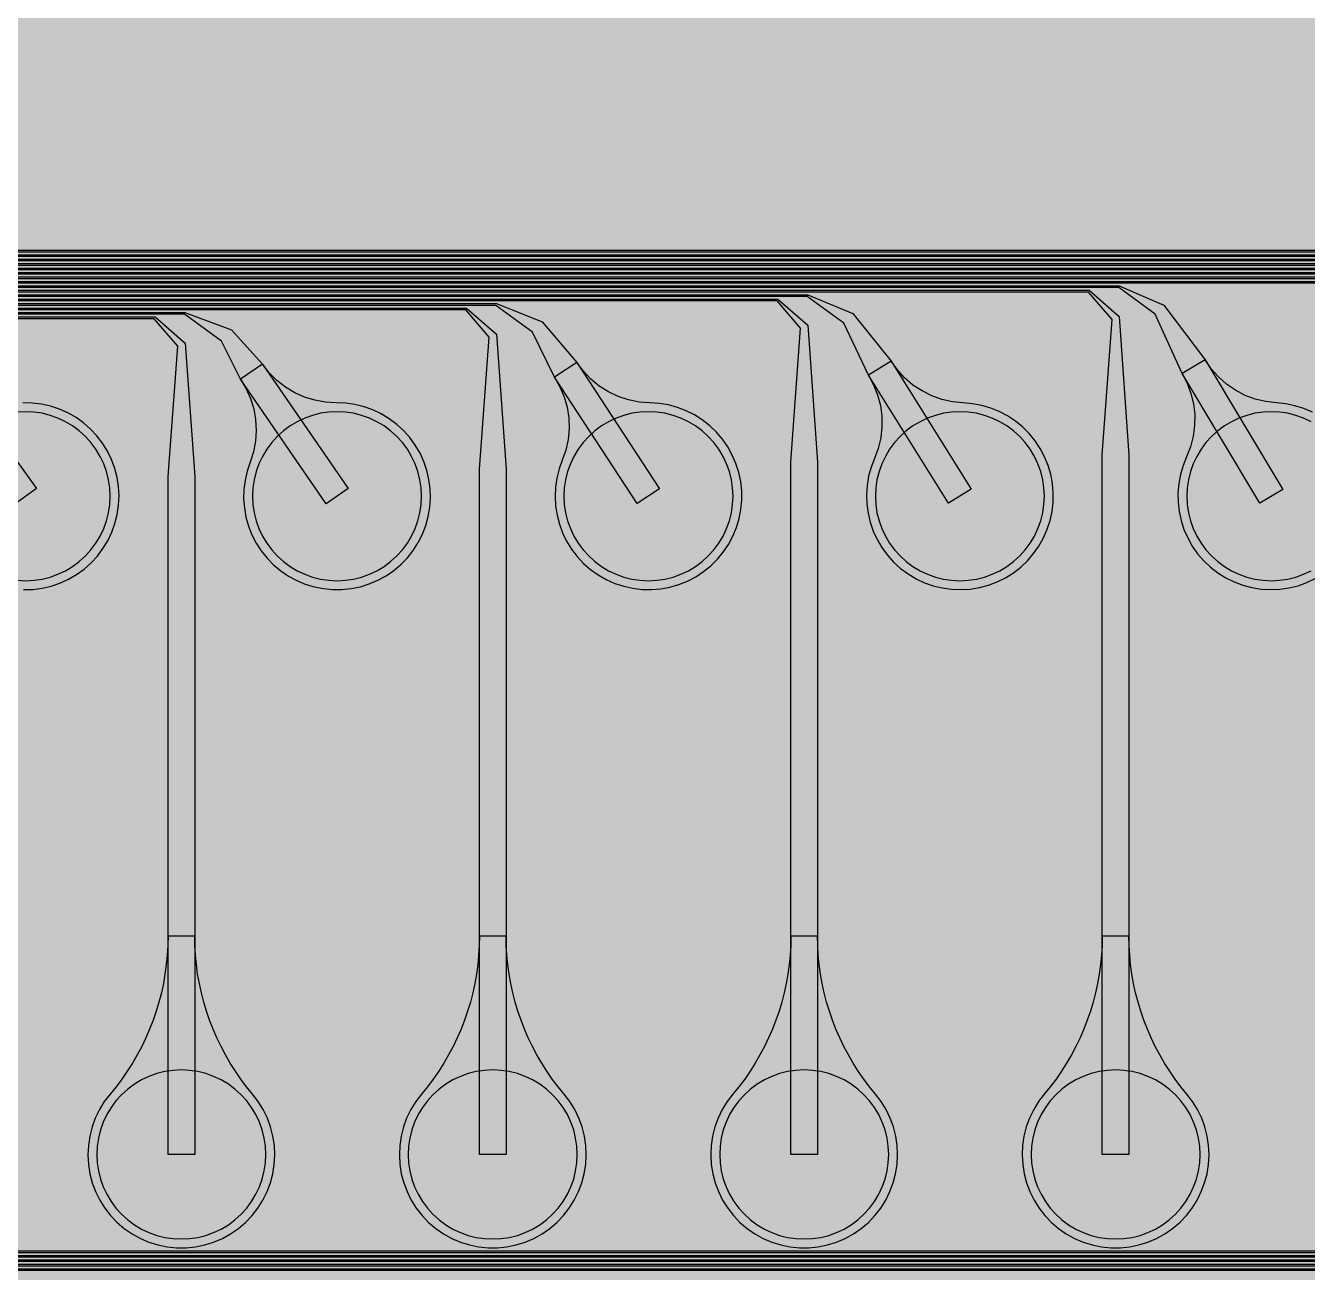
# Model space of a CAD drawing. Header units: metres. Extents: x -7240 to 10960, y -29667 to 1823.
# Drawn here: x -2627 to -1187, y -26915 to -25513 of the extents above; entities that cross this region are included whole.
import ezdxf

# ---------------------------------------------------------------- set-up
doc = ezdxf.new("R2010")
doc.units = ezdxf.units.M
for name, color, linetype in [('Metal1', 4, 'CONTINUOUS'), ('Polyimide', 7, 'CONTINUOUS'), ('Polyimide_Negative', 5, 'CONTINUOUS')]:
    doc.layers.add(name, color=color, linetype=linetype)

msp = doc.modelspace()

# ---------------------------------------------------------------- hatches: boundary and pattern name
at = {"layer": 'Polyimide'}
msp.add_hatch(color=7, dxfattribs=at).paths.add_polyline_path([(4088.5, -11806.9), (4098.7, -11851.2), (4115.6, -11893.5), (4138.6, -11932.7), (4167.4, -11968), (4201.1, -11998.5), (4239, -12023.6), (4280.3, -12042.7), (4349.2, -12073.7), (4413.2, -12113.8), (4471.3, -12162), (4522.3, -12217.7), (4565.4, -12279.7), (4599.7, -12346.9), (4624.7, -12418.2), (4639.9, -12492.2), (4645, -12567.5), (4639.9, -12642.8), (4624.7, -12716.8), (4599.7, -12788.1), (4565.4, -12855.3), (4522.3, -12917.3), (4471.3, -12973), (4413.2, -13021.2), (4349.2, -13061.3), (4280.3, -13092.3), (4239, -13111.4), (4201.1, -13136.5), (4167.4, -13167), (4138.6, -13202.3), (4115.6, -13241.5), (4098.7, -13283.8), (4088.5, -13328.1), (4085, -13373.5), (4085, -13567.5), (4099.4, -13861.6), (4142.6, -14152.8), (4214.2, -14438.4), (4313.4, -14715.5), (4439.2, -14981.7), (4590.6, -15234.2), (4766, -15470.7), (4963.7, -15688.8), (5181.8, -15886.5), (5418.3, -16061.9), (5670.8, -16213.3), (5936.9, -16339.1), (6214.1, -16438.3), (6499.7, -16509.9), (6790.9, -16553.1), (7085, -16567.5), (9960.4, -16567.5), (10038.8, -16571.4), (10116.4, -16582.9), (10192.6, -16601.9), (10266.5, -16628.4), (10337.5, -16662), (10404.8, -16702.3), (10467.9, -16749.1), (10526.1, -16801.8), (10578.8, -16860), (10625.6, -16923), (10665.9, -16990.4), (10699.5, -17061.4), (10725.9, -17135.3), (10745, -17211.4), (10756.5, -17289.1), (10760.4, -17367.5), (10760.4, -21957.3), (10721.6, -22012.9), (10686, -22070.6), (10653.6, -22130.1), (10624.5, -22191.4), (10598.9, -22254.2), (10576.8, -22318.2), (10558.3, -22383.5), (10543.4, -22449.6), (10532.2, -22516.5), (10524.7, -22583.8), (10521, -22651.5), (10521, -22719.3), (10524.7, -22787), (10532.2, -22854.4), (10543.4, -22921.2), (10558.3, -22987.4), (10576.8, -23052.6), (10598.9, -23116.7), (10624.5, -23179.5), (10653.6, -23240.7), (10686, -23300.3), (10721.6, -23357.9), (10760.4, -23413.5), (10760.4, -28667.5), (10756.5, -28745.9), (10745, -28823.6), (10725.9, -28899.7), (10699.5, -28973.6), (10665.9, -29044.6), (10625.6, -29112), (10578.8, -29175), (10526.1, -29233.2), (10467.9, -29285.9), (10404.8, -29332.7), (10337.5, -29373), (10266.5, -29406.6), (10192.6, -29433.1), (10116.4, -29452.1), (10038.8, -29463.6), (9960.4, -29467.5), (-6239.6, -29467.5), (-6318, -29463.6), (-6395.7, -29452.1), (-6471.9, -29433.1), (-6545.8, -29406.6), (-6616.7, -29373), (-6684.1, -29332.7), (-6747.1, -29285.9), (-6805.3, -29233.2), (-6858, -29175), (-6904.8, -29112), (-6945.2, -29044.6), (-6978.7, -28973.6), (-7005.2, -28899.7), (-7024.3, -28823.6), (-7035.8, -28745.9), (-7039.6, -28667.5), (-7039.6, -23426.3), (-6999.4, -23370.1), (-6962.3, -23311.6), (-6928.7, -23251.2), (-6898.5, -23189), (-6871.8, -23125.1), (-6848.8, -23059.9), (-6829.5, -22993.4), (-6814, -22926), (-6802.4, -22857.8), (-6794.6, -22789.1), (-6790.7, -22720), (-6790.7, -22650.8), (-6794.6, -22581.8), (-6802.4, -22513), (-6814, -22444.8), (-6829.5, -22377.4), (-6848.8, -22311), (-6871.8, -22245.7), (-6898.5, -22181.9), (-6928.7, -22119.7), (-6962.3, -22059.2), (-6999.4, -22000.8), (-7039.6, -21944.5), (-7039.6, -17367.5), (-7035.8, -17289.1), (-7024.3, -17211.4), (-7005.2, -17135.3), (-6978.7, -17061.4), (-6945.2, -16990.4), (-6904.8, -16923), (-6858, -16860), (-6805.3, -16801.8), (-6747.1, -16749.1), (-6684.1, -16702.3), (-6616.7, -16662), (-6545.8, -16628.4), (-6471.9, -16601.9), (-6395.7, -16582.9), (-6318, -16571.4), (-6239.6, -16567.5), (-3334, -16567.5), (-3039.9, -16553.1), (-2748.7, -16509.9), (-2463.1, -16438.3), (-2185.9, -16339.1), (-1919.8, -16213.3), (-1667.3, -16061.9), (-1430.8, -15886.5), (-1212.7, -15688.8), (-1015, -15470.7), (-839.6, -15234.2), (-688.2, -14981.7), (-562.4, -14715.5), (-463.2, -14438.4), (-391.6, -14152.8), (-348.4, -13861.6), (-334, -13567.5), (-334, -13373.5), (-337.5, -13328.1), (-347.7, -13283.8), (-364.6, -13241.5), (-387.6, -13202.3), (-416.4, -13167), (-450.1, -13136.5), (-488, -13111.4), (-529.3, -13092.3), (-529.3, -13092.3), (-598.2, -13061.3), (-662.2, -13021.2), (-720.3, -12973), (-771.3, -12917.3), (-814.4, -12855.3), (-848.7, -12788.1), (-873.7, -12716.8), (-888.9, -12642.8), (-894, -12567.5), (-888.9, -12492.2), (-873.7, -12418.2), (-848.7, -12346.9), (-814.4, -12279.7), (-771.3, -12217.7), (-720.3, -12162), (-662.2, -12113.8), (-598.2, -12073.7), (-529.3, -12042.7), (-488, -12023.6), (-450.1, -11998.5), (-416.4, -11968), (-387.6, -11932.7), (-364.6, -11893.5), (-347.7, -11851.2), (-337.5, -11806.9), (-334, -11761.5), (-334, -11074.3), (-337.5, -11028.9), (-347.7, -10984.6), (-364.6, -10942.4), (-387.6, -10903.1), (-416.4, -10867.8), (-450.1, -10837.3), (-488, -10812.2), (-529.3, -10793.2), (-529.3, -10793.2), (-598.2, -10762.1), (-662.2, -10722.1), (-720.3, -10673.8), (-771.3, -10618.1), (-814.4, -10556.1), (-848.7, -10488.9), (-873.7, -10417.6), (-888.9, -10343.7), (-894, -10268.3), (-888.9, -10193), (-873.7, -10119), (-848.7, -10047.8), (-814.4, -9980.5), (-771.3, -9918.5), (-720.3, -9862.9), (-662.2, -9814.6), (-598.2, -9774.6), (-529.3, -9743.5), (-488, -9724.5), (-450.1, -9699.4), (-416.4, -9668.8), (-387.6, -9633.5), (-364.6, -9594.3), (-347.7, -9552), (-337.5, -9507.7), (-334, -9462.4), (-334, -8775.1), (-337.5, -8729.8), (-347.7, -8685.5), (-364.6, -8643.2), (-387.6, -8604), (-416.4, -8568.7), (-450.1, -8538.1), (-488, -8513), (-529.3, -8494), (-529.3, -8494), (-598.2, -8462.9), (-662.2, -8422.9), (-720.3, -8374.6), (-771.3, -8319), (-814.4, -8257), (-848.7, -8189.7), (-873.7, -8118.5), (-888.9, -8044.5), (-894, -7969.2), (-888.9, -7893.8), (-873.7, -7819.9), (-848.7, -7748.6), (-814.4, -7681.4), (-771.3, -7619.4), (-720.3, -7563.7), (-662.2, -7515.4), (-598.2, -7475.4), (-529.3, -7444.3), (-529.3, -7444.3), (-488, -7425.3), (-450.1, -7400.2), (-416.4, -7369.7), (-387.6, -7334.4), (-364.6, -7295.1), (-347.7, -7252.9), (-337.5, -7208.6), (-334, -7163.2), (-334, -6476), (-337.5, -6430.6), (-347.7, -6386.3), (-364.6, -6344), (-387.6, -6304.8), (-416.4, -6269.5), (-450.1, -6239), (-488, -6213.9), (-529.3, -6194.8), (-529.3, -6194.8), (-598.2, -6163.8), (-662.2, -6123.7), (-720.3, -6075.5), (-771.3, -6019.8), (-814.4, -5957.8), (-848.7, -5890.6), (-873.7, -5819.3), (-888.9, -5745.3), (-894, -5670), (-888.9, -5594.7), (-873.7, -5520.7), (-848.7, -5449.4), (-814.4, -5382.2), (-771.3, -5320.2), (-720.3, -5264.5), (-662.2, -5216.3), (-598.2, -5176.2), (-529.3, -5145.2), (-529.3, -5145.2), (-488, -5126.1), (-450.1, -5101), (-416.4, -5070.5), (-387.6, -5035.2), (-364.6, -4996), (-347.7, -4953.7), (-337.5, -4909.4), (-334, -4864), (-334, 380), (-334, 1522.5), (-289, 1522.5), (-288.8, 1515.6), (-288.1, 1508.8), (-287, 1502), (-285.4, 1495.3), (-283.4, 1488.7), (-281, 1482.3), (-278.2, 1476.1), (-274.9, 1470), (-271.3, 1464.2), (-267.3, 1458.6), (-262.9, 1453.3), (-258.2, 1448.3), (-253.2, 1443.6), (-247.9, 1439.2), (-242.3, 1435.2), (-236.5, 1431.6), (-230.4, 1428.3), (-224.2, 1425.5), (-217.8, 1423.1), (-211.2, 1421.1), (-204.5, 1419.5), (-197.7, 1418.4), (-190.9, 1417.7), (-184, 1417.5), (-177.1, 1417.7), (-170.3, 1418.4), (-163.5, 1419.5), (-156.8, 1421.1), (-150.2, 1423.1), (-143.8, 1425.5), (-137.6, 1428.3), (-131.5, 1431.6), (-125.7, 1435.2), (-120.1, 1439.2), (-114.8, 1443.6), (-109.8, 1448.3), (-105.1, 1453.3), (-100.7, 1458.6), (-96.7, 1464.2), (-93.1, 1470), (-89.8, 1476.1), (-87, 1482.3), (-84.6, 1488.7), (-82.6, 1495.3), (-81, 1502), (-79.9, 1508.8), (-79.2, 1515.6), (-79, 1522.5), (1786, 1522.5), (3835, 1522.5), (3835.2, 1529), (3835.9, 1535.6), (3836.9, 1542), (3838.4, 1548.4), (3840.3, 1554.6), (3842.6, 1560.8), (3845.3, 1566.7), (3848.4, 1572.5), (3851.9, 1578.1), (3855.7, 1583.4), (3859.8, 1588.4), (3864.3, 1593.2), (3869.1, 1597.7), (3874.1, 1601.8), (3879.4, 1605.6), (3885, 1609.1), (3890.8, 1612.2), (3896.7, 1614.9), (3902.9, 1617.2), (3909.1, 1619.1), (3915.5, 1620.6), (3921.9, 1621.6), (3928.5, 1622.3), (3935, 1622.5), (3941.5, 1622.3), (3948.1, 1621.6), (3954.5, 1620.6), (3960.9, 1619.1), (3967.1, 1617.2), (3973.3, 1614.9), (3979.2, 1612.2), (3985, 1609.1), (3990.6, 1605.6), (3995.9, 1601.8), (4000.9, 1597.7), (4005.7, 1593.2), (4010.2, 1588.4), (4014.3, 1583.4), (4018.1, 1578.1), (4021.6, 1572.5), (4024.7, 1566.7), (4027.4, 1560.8), (4029.7, 1554.6), (4031.6, 1548.4), (4033.1, 1542), (4034.1, 1535.6), (4034.8, 1529), (4035, 1522.5), (4085, 1522.5), (4085, 380), (4085, 330), (4085, -4864), (4088.5, -4909.4), (4098.7, -4953.7), (4115.6, -4996), (4138.6, -5035.2), (4167.4, -5070.5), (4201.1, -5101), (4239, -5126.1), (4280.3, -5145.2), (4280.3, -5145.2), (4349.2, -5176.2), (4413.2, -5216.3), (4471.3, -5264.5), (4522.3, -5320.2), (4565.4, -5382.2), (4599.7, -5449.4), (4624.7, -5520.7), (4639.9, -5594.7), (4645, -5670), (4639.9, -5745.3), (4624.7, -5819.3), (4599.7, -5890.6), (4565.4, -5957.8), (4522.3, -6019.8), (4471.3, -6075.5), (4413.2, -6123.7), (4349.2, -6163.8), (4280.3, -6194.8), (4239, -6213.9), (4201.1, -6239), (4167.4, -6269.5), (4138.6, -6304.8), (4115.6, -6344), (4098.7, -6386.3), (4088.5, -6430.6), (4085, -6476), (4085, -11761.5), (4088.5, -11806.9)])

# ---------------------------------------------------------------- linework, layer by layer
at = {"layer": 'Metal1'}
for points in [[(1858.9, -18191.7), (1858.9, -28377.9), (1828.3, -28408.5), (-6037.5, -28408.5), (-6068.1, -28377.9), (-6068.1, -25796.6), (-6037.5, -25766), (1.9, -25766), (49.5, -25789.8), (108.8, -25884.6), (186.2, -26035.7), (159.5, -26049.3), (82.1, -25898.3), (41.2, -25797.5), (1.4, -25768), (-6036.7, -25768), (-6066.1, -25797.4), (-6066.1, -28377.1), (-6036.7, -28406.5), (1827.5, -28406.5), (1856.9, -28377.1), (1856.9, -18191.7)], [(1853.9, -18191.7), (1853.9, -28372.9), (1823.3, -28403.5), (-6032.5, -28403.5), (-6063.1, -28372.9), (-6063.1, -25801.6), (-6032.5, -25771), (-31.7, -25771), (1.8, -25800.4), (12.9, -25964.2), (12.9, -26782.5), (-17.1, -26782.5), (-17.1, -25964.2), (-6, -25803.6), (-32.5, -25773), (-6031.7, -25773), (-6061.1, -25802.4), (-6061.1, -28372.1), (-6031.7, -28401.5), (1822.5, -28401.5), (1851.9, -28372.1), (1851.9, -18191.7)], [(1848.9, -18191.7), (1848.9, -28367.9), (1818.3, -28398.5), (-6027.5, -28398.5), (-6058.1, -28367.9), (-6058.1, -25806.6), (-6027.5, -25776), (-348.1, -25776), (-299.9, -25799.4), (-243.6, -25885.6), (-163.9, -26035.5), (-190.4, -26049.5), (-270.1, -25899.7), (-308.6, -25807.6), (-348.6, -25778), (-6026.7, -25778), (-6056.1, -25807.4), (-6056.1, -28367.1), (-6026.7, -28396.5), (1817.5, -28396.5), (1846.9, -28367.1), (1846.9, -18191.7)], [(1843.9, -18191.7), (1843.9, -28362.9), (1813.3, -28393.5), (-6022.5, -28393.5), (-6053.1, -28362.9), (-6053.1, -25811.6), (-6022.5, -25781), (-381.7, -25781), (-348.2, -25810.4), (-337.1, -25972.2), (-337.1, -26782.5), (-367.1, -26782.5), (-367.1, -25972.2), (-356.1, -25813.6), (-382.5, -25783), (-6021.7, -25783), (-6051.1, -25812.4), (-6051.1, -28362.1), (-6021.7, -28391.5), (1812.5, -28391.5), (1841.9, -28362.1), (1841.9, -18191.7)], [(1838.9, -18191.7), (1838.9, -28357.9), (1808.3, -28388.5), (-6017.5, -28388.5), (-6048.1, -28357.9), (-6048.1, -25816.6), (-6017.5, -25786), (-698.1, -25786), (-649.3, -25808.9), (-596.1, -25886.7), (-514, -26035.2), (-540.3, -26049.8), (-622.3, -25901.2), (-658.3, -25817.6), (-698.6, -25788), (-6016.7, -25788), (-6046.1, -25817.4), (-6046.1, -28357.1), (-6016.7, -28386.5), (1807.5, -28386.5), (1836.9, -28357.1), (1836.9, -18191.7)], [(1833.9, -18191.7), (1833.9, -28352.9), (1803.3, -28383.5), (-6012.5, -28383.5), (-6043.1, -28352.9), (-6043.1, -25821.6), (-6012.5, -25791), (-731.7, -25791), (-698.2, -25820.4), (-687.1, -25980.2), (-687.1, -26782.5), (-717.1, -26782.5), (-717.1, -25980.2), (-706.1, -25823.6), (-732.5, -25793), (-6011.7, -25793), (-6041.1, -25822.4), (-6041.1, -28352.1), (-6011.7, -28381.5), (1802.5, -28381.5), (1831.9, -28352.1), (1831.9, -18191.7)], [(1828.9, -18191.7), (1828.9, -28347.9), (1798.3, -28378.5), (-6007.5, -28378.5), (-6038.1, -28347.9), (-6038.1, -25826.6), (-6007.5, -25796), (-1048.1, -25796), (-998.7, -25818.3), (-948.7, -25887.9), (-864.1, -26035), (-890.1, -26050), (-974.7, -25902.9), (-1008, -25827.7), (-1048.6, -25798), (-6006.7, -25798), (-6036.1, -25827.4), (-6036.1, -28347.1), (-6006.7, -28376.5), (1797.5, -28376.5), (1826.9, -28347.1), (1826.9, -18191.7)], [(1823.9, -18191.7), (1823.9, -28342.9), (1793.3, -28373.5), (-6002.5, -28373.5), (-6033.1, -28342.9), (-6033.1, -25831.6), (-6002.5, -25801), (-1081.7, -25801), (-1048.1, -25830.3), (-1037.1, -25988.2), (-1037.1, -26782.5), (-1067.1, -26782.5), (-1067.1, -25988.2), (-1056.1, -25833.7), (-1082.5, -25803), (-6001.7, -25803), (-6031.1, -25832.4), (-6031.1, -28342.1), (-6001.7, -28371.5), (1792.5, -28371.5), (1821.9, -28342.1), (1821.9, -18191.7)], [(1818.9, -18191.7), (1818.9, -28337.9), (1788.3, -28368.5), (-5997.5, -28368.5), (-6028.1, -28337.9), (-6028.1, -25836.6), (-5997.5, -25806), (-1398.1, -25806), (-1348, -25827.7), (-1301.5, -25889.2), (-1214.3, -26034.8), (-1240, -26050.2), (-1327.3, -25904.7), (-1357.8, -25837.7), (-1398.6, -25808), (-5996.7, -25808), (-6026.1, -25837.4), (-6026.1, -28337.1), (-5996.7, -28366.5), (1787.5, -28366.5), (1816.9, -28337.1), (1816.9, -18191.7)], [(1813.9, -18191.7), (1813.9, -28332.9), (1783.3, -28363.5), (-5992.5, -28363.5), (-6023.1, -28332.9), (-6023.1, -25841.6), (-5992.5, -25811), (-1431.7, -25811), (-1398.1, -25840.3), (-1387.1, -25996.2), (-1387.1, -26782.5), (-1417.1, -26782.5), (-1417.1, -25996.2), (-1406.1, -25843.7), (-1432.5, -25813), (-5991.7, -25813), (-6021.1, -25842.4), (-6021.1, -28332.1), (-5991.7, -28361.5), (1782.5, -28361.5), (1811.9, -28332.1), (1811.9, -18191.7)], [(1808.9, -18191.7), (1808.9, -28327.9), (1778.3, -28358.5), (-5987.5, -28358.5), (-6018.1, -28327.9), (-6018.1, -25846.6), (-5987.5, -25816), (-1748.1, -25816), (-1697.3, -25837), (-1654.5, -25890.7), (-1564.4, -26034.5), (-1589.8, -26050.5), (-1679.9, -25906.6), (-1707.5, -25847.8), (-1748.6, -25818), (-5986.7, -25818), (-6016.1, -25847.4), (-6016.1, -28327.1), (-5986.7, -28356.5), (1777.5, -28356.5), (1806.9, -28327.1), (1806.9, -18191.7)], [(1803.9, -18191.7), (1803.9, -28322.9), (1773.3, -28353.5), (-5982.5, -28353.5), (-6013.1, -28322.9), (-6013.1, -25851.6), (-5982.5, -25821), (-1781.7, -25821), (-1748.1, -25850.3), (-1737.1, -26004.2), (-1737.1, -26782.5), (-1767.1, -26782.5), (-1767.1, -26004.2), (-1756.2, -25853.7), (-1782.5, -25823), (-5981.7, -25823), (-6011.1, -25852.4), (-6011.1, -28322.1), (-5981.7, -28351.5), (1772.5, -28351.5), (1801.9, -28322.1), (1801.9, -18191.7)], [(1798.9, -18191.7), (1798.9, -28317.9), (1768.3, -28348.5), (-5977.5, -28348.5), (-6008.1, -28317.9), (-6008.1, -25856.6), (-5977.5, -25826), (-2098.1, -25826), (-2046.5, -25846.3), (-2007.6, -25892.3), (-1914.6, -26034.3), (-1939.7, -26050.7), (-2032.7, -25908.8), (-2057.3, -25857.9), (-2098.6, -25828), (-5976.7, -25828), (-6006.1, -25857.4), (-6006.1, -28317.1), (-5976.7, -28346.5), (1767.5, -28346.5), (1796.9, -28317.1), (1796.9, -18191.7)], [(1793.9, -18191.7), (1793.9, -28312.9), (1763.3, -28343.5), (-5972.5, -28343.5), (-6003.1, -28312.9), (-6003.1, -25861.6), (-5972.5, -25831), (-2131.7, -25831), (-2098, -25860.3), (-2087.1, -26012.2), (-2087.1, -26782.5), (-2117.1, -26782.5), (-2117.1, -26012.2), (-2106.2, -25863.7), (-2132.5, -25833), (-5971.7, -25833), (-6001.1, -25862.4), (-6001.1, -28312.1), (-5971.7, -28341.5), (1762.5, -28341.5), (1791.9, -28312.1), (1791.9, -18191.7)], [(1788.9, -18191.7), (1788.9, -28307.9), (1758.3, -28338.5), (-5967.5, -28338.5), (-5998.1, -28307.9), (-5998.1, -25866.6), (-5967.5, -25836), (-2448.1, -25836), (-2395.7, -25855.4), (-2360.9, -25894.1), (-2264.8, -26034), (-2289.5, -26051), (-2385.6, -25911.1), (-2407, -25868.1), (-2448.6, -25838), (-5966.7, -25838), (-5996.1, -25867.4), (-5996.1, -28307.1), (-5966.7, -28336.5), (1757.5, -28336.5), (1786.9, -28307.1), (1786.9, -18191.7)], [(1783.9, -18191.7), (1783.9, -28302.9), (1753.3, -28333.5), (-5962.5, -28333.5), (-5993.1, -28302.9), (-5993.1, -25871.6), (-5962.5, -25841), (-2481.7, -25841), (-2448, -25870.3), (-2437.1, -26020.2), (-2437.1, -26782.5), (-2467.1, -26782.5), (-2467.1, -26020.2), (-2456.2, -25873.7), (-2482.5, -25843), (-5961.7, -25843), (-5991.1, -25872.4), (-5991.1, -28302.1), (-5961.7, -28331.5), (1752.5, -28331.5), (1781.9, -28302.1), (1781.9, -18191.7)], [(1778.9, -18191.7), (1778.9, -28297.9), (1748.3, -28328.5), (-5957.5, -28328.5), (-5988.1, -28297.9), (-5988.1, -25876.6), (-5957.5, -25846), (-2798.1, -25846), (-2744.8, -25864.4), (-2714.3, -25896.1), (-2615, -26033.7), (-2639.3, -26051.3), (-2738.7, -25913.7), (-2756.7, -25878.3), (-2798.6, -25848), (-5956.7, -25848), (-5986.1, -25877.4), (-5986.1, -28297.1), (-5956.7, -28326.5), (1747.5, -28326.5), (1776.9, -28297.1), (1776.9, -18191.7)], [(1698.9, -18191.7), (1698.9, -28217.9), (1668.3, -28248.5), (-5877.5, -28248.5), (-5908.1, -28217.9), (-5908.1, -26921.6), (-5877.5, -26891), (143.3, -26891), (179.6, -26919.2), (187.9, -26982.8), (187.9, -27152.5), (157.9, -27152.5), (157.9, -26982.8), (166.1, -26924.8), (142.5, -26893), (-5876.7, -26893), (-5906.1, -26922.4), (-5906.1, -28217.1), (-5876.7, -28246.5), (1667.5, -28246.5), (1696.9, -28217.1), (1696.9, -18191.7)], [(1693.9, -18191.7), (1693.9, -28212.9), (1663.3, -28243.5), (-5872.5, -28243.5), (-5903.1, -28212.9), (-5903.1, -26926.6), (-5872.5, -26896), (-31.7, -26896), (1.8, -26925.4), (12.9, -27086.2), (12.9, -27892.5), (-17.1, -27892.5), (-17.1, -27086.2), (-6.1, -26928.6), (-32.5, -26898), (-5871.7, -26898), (-5901.1, -26927.4), (-5901.1, -28212.1), (-5871.7, -28241.5), (1662.5, -28241.5), (1691.9, -28212.1), (1691.9, -18191.7)], [(1688.9, -18191.7), (1688.9, -28207.9), (1658.3, -28238.5), (-5867.5, -28238.5), (-5898.1, -28207.9), (-5898.1, -26931.6), (-5867.5, -26901), (-348.1, -26901), (-299, -26923.6), (-247.4, -26997.3), (-164.1, -27145.1), (-190.2, -27159.9), (-273.5, -27012), (-308.2, -26932.6), (-348.6, -26903), (-5866.7, -26903), (-5896.1, -26932.4), (-5896.1, -28207.1), (-5866.7, -28236.5), (1657.5, -28236.5), (1686.9, -28207.1), (1686.9, -18191.7)], [(1683.9, -18191.7), (1683.9, -28202.9), (1653.3, -28233.5), (-5862.5, -28233.5), (-5893.1, -28202.9), (-5893.1, -26936.6), (-5862.5, -26906), (-381.7, -26906), (-348.1, -26935.4), (-337.1, -27094.2), (-337.1, -27892.5), (-367.1, -27892.5), (-367.1, -27094.2), (-356.1, -26938.6), (-382.5, -26908), (-5861.7, -26908), (-5891.1, -26937.4), (-5891.1, -28202.1), (-5861.7, -28231.5), (1652.5, -28231.5), (1681.9, -28202.1), (1681.9, -18191.7)], [(1678.9, -18191.7), (1678.9, -28197.9), (1648.3, -28228.5), (-5857.5, -28228.5), (-5888.1, -28197.9), (-5888.1, -26941.6), (-5857.5, -26911), (-698.1, -26911), (-648.4, -26933), (-600.1, -26998.6), (-514.2, -27144.9), (-540.1, -27160.1), (-626, -27013.8), (-657.9, -26942.7), (-698.6, -26913), (-5856.7, -26913), (-5886.1, -26942.4), (-5886.1, -28197.1), (-5856.7, -28226.5), (1647.5, -28226.5), (1676.9, -28197.1), (1676.9, -18191.7)], [(-1181, -25948.2), (-1190.6, -25944), (-1200.6, -25940.9), (-1210.9, -25938.8), (-1221.3, -25937.7), (-1233.4, -25936.2), (-1245.2, -25933.4), (-1256.6, -25929.1), (-1267.4, -25923.4), (-1277.5, -25916.5), (-1286.6, -25908.4), (-1294.6, -25899.3), (-1301.5, -25889.2), (-1327.3, -25904.7), (-1327.3, -25904.7), (-1321.6, -25915.5), (-1317.4, -25926.9), (-1314.5, -25938.7), (-1313.2, -25950.8), (-1313.3, -25963), (-1314.8, -25975.1), (-1317.9, -25986.9), (-1322.3, -25998.2), (-1326.3, -26008), (-1329.2, -26018), (-1331.2, -26028.3), (-1332.1, -26038.8), (-1331.9, -26049.2), (-1330.7, -26059.6), (-1328.5, -26069.9), (-1325.3, -26079.8), (-1321, -26089.4), (-1315.9, -26098.6), (-1309.9, -26107.1), (-1303, -26115.1), (-1295.4, -26122.3), (-1287.1, -26128.7), (-1278.2, -26134.2), (-1268.8, -26138.9), (-1259, -26142.5), (-1248.9, -26145.2), (-1238.5, -26146.9), (-1228.1, -26147.5), (-1217.6, -26147.1), (-1207.2, -26145.6), (-1197, -26143.1), (-1187.2, -26139.6), (-1177.7, -26135.1)], [(-2629.6, -26147.5), (-2619.1, -26147.2), (-2608.7, -26145.9), (-2598.5, -26143.5), (-2588.6, -26140.2), (-2579, -26135.8), (-2570, -26130.6), (-2561.5, -26124.4), (-2553.6, -26117.5), (-2546.5, -26109.8), (-2540.2, -26101.4), (-2534.8, -26092.5), (-2530.3, -26083), (-2526.7, -26073.2), (-2524.1, -26063), (-2522.6, -26052.6), (-2522.1, -26042.2), (-2522.7, -26031.7), (-2524.3, -26021.3), (-2526.9, -26011.2), (-2530.5, -26001.4), (-2535.1, -25991.9), (-2540.6, -25983), (-2547, -25974.7), (-2554.1, -25967), (-2562, -25960.1), (-2570.5, -25954), (-2579.6, -25948.8), (-2589.2, -25944.6), (-2599.2, -25941.3), (-2609.4, -25939), (-2619.8, -25937.8), (-2630.3, -25937.5)]]:
    msp.add_lwpolyline(points, dxfattribs=at)
for points in [[(-2385.6, -25911.1), (-2379.3, -25921.6), (-2374.4, -25932.7), (-2370.8, -25944.3), (-2368.7, -25956.3), (-2368, -25968.5), (-2368.9, -25980.7), (-2371.2, -25992.6), (-2374.9, -26004.2), (-2378.2, -26014.2), (-2380.5, -26024.4), (-2381.8, -26034.8), (-2382.1, -26045.3), (-2381.3, -26055.7), (-2379.5, -26066), (-2376.6, -26076.1), (-2372.8, -26085.8), (-2368, -26095.2), (-2362.3, -26104), (-2355.7, -26112.1), (-2348.4, -26119.6), (-2340.3, -26126.3), (-2331.7, -26132.2), (-2322.4, -26137.2), (-2312.8, -26141.3), (-2302.8, -26144.3), (-2292.5, -26146.4), (-2282.1, -26147.4), (-2271.6, -26147.4), (-2261.1, -26146.3), (-2250.9, -26144.2), (-2240.9, -26141), (-2231.2, -26136.9), (-2222.1, -26131.9), (-2213.4, -26126), (-2205.4, -26119.2), (-2198.1, -26111.7), (-2191.6, -26103.4), (-2186, -26094.6), (-2181.2, -26085.3), (-2177.4, -26075.5), (-2174.7, -26065.4), (-2172.9, -26055.1), (-2172.1, -26044.6), (-2172.5, -26034.1), (-2173.8, -26023.8), (-2176.2, -26013.6), (-2179.6, -26003.6), (-2183.9, -25994.1), (-2189.2, -25985.1), (-2195.4, -25976.6), (-2202.4, -25968.8), (-2210.1, -25961.7), (-2218.5, -25955.4), (-2227.5, -25950), (-2236.9, -25945.5), (-2246.8, -25942), (-2257, -25939.5), (-2267.3, -25938), (-2277.8, -25937.5), (-2290, -25936.8), (-2302, -25934.7), (-2313.6, -25931.1), (-2324.7, -25926.2), (-2335.2, -25919.9), (-2344.8, -25912.4), (-2353.4, -25903.7), (-2360.9, -25894.1), (-2385.6, -25911.1)], [(-2032.7, -25908.8), (-2026.6, -25919.4), (-2021.9, -25930.6), (-2018.6, -25942.3), (-2016.8, -25954.4), (-2016.4, -25966.5), (-2017.5, -25978.7), (-2020, -25990.6), (-2024, -26002.1), (-2027.6, -26011.9), (-2030.1, -26022.1), (-2031.6, -26032.5), (-2032.1, -26042.9), (-2031.6, -26053.4), (-2029.9, -26063.8), (-2027.3, -26073.9), (-2023.7, -26083.7), (-2019.1, -26093.2), (-2013.6, -26102.1), (-2007.2, -26110.4), (-2000.1, -26118), (-1992.2, -26124.9), (-1983.6, -26131), (-1974.5, -26136.2), (-1964.9, -26140.5), (-1955, -26143.7), (-1944.8, -26146), (-1934.4, -26147.3), (-1923.9, -26147.4), (-1913.4, -26146.6), (-1903.1, -26144.7), (-1893.1, -26141.8), (-1883.3, -26137.9), (-1874, -26133.1), (-1865.3, -26127.3), (-1857.1, -26120.8), (-1849.7, -26113.4), (-1843, -26105.3), (-1837.1, -26096.6), (-1832.2, -26087.4), (-1828.2, -26077.7), (-1825.2, -26067.7), (-1823.2, -26057.4), (-1822.2, -26046.9), (-1822.3, -26036.5), (-1823.4, -26026), (-1825.6, -26015.8), (-1828.8, -26005.8), (-1832.9, -25996.2), (-1838, -25987), (-1844, -25978.4), (-1850.8, -25970.4), (-1858.3, -25963.2), (-1866.6, -25956.7), (-1875.4, -25951.1), (-1884.8, -25946.4), (-1894.6, -25942.7), (-1904.7, -25939.9), (-1915, -25938.2), (-1925.5, -25937.5), (-1937.6, -25936.6), (-1949.6, -25934.2), (-1961.2, -25930.3), (-1972.2, -25925.1), (-1982.5, -25918.6), (-1991.9, -25910.9), (-2000.3, -25902.1), (-2007.6, -25892.3), (-2032.7, -25908.8)], [(-1679.9, -25906.6), (-1674.1, -25917.3), (-1669.6, -25928.7), (-1666.5, -25940.4), (-1664.9, -25952.5), (-1664.8, -25964.7), (-1666.1, -25976.8), (-1668.9, -25988.7), (-1673.2, -26000.1), (-1676.9, -26009.9), (-1679.7, -26020), (-1681.4, -26030.3), (-1682.1, -26040.8), (-1681.8, -26051.3), (-1680.4, -26061.6), (-1677.9, -26071.8), (-1674.5, -26081.7), (-1670.1, -26091.3), (-1664.8, -26100.3), (-1658.6, -26108.7), (-1651.6, -26116.5), (-1643.8, -26123.6), (-1635.4, -26129.8), (-1626.4, -26135.2), (-1617, -26139.7), (-1607.1, -26143.1), (-1596.9, -26145.6), (-1586.5, -26147.1), (-1576, -26147.5), (-1565.6, -26146.9), (-1555.2, -26145.2), (-1545.1, -26142.5), (-1535.3, -26138.8), (-1525.9, -26134.2), (-1517, -26128.6), (-1508.7, -26122.2), (-1501.1, -26115), (-1494.3, -26107), (-1488.3, -26098.5), (-1483.1, -26089.3), (-1478.9, -26079.7), (-1475.7, -26069.7), (-1473.5, -26059.5), (-1472.3, -26049.1), (-1472.2, -26038.6), (-1473.1, -26028.2), (-1475.1, -26017.9), (-1478, -26007.8), (-1482, -25998.1), (-1486.9, -25988.9), (-1492.7, -25980.1), (-1499.3, -25972), (-1506.7, -25964.6), (-1514.8, -25958), (-1523.6, -25952.2), (-1532.8, -25947.3), (-1542.5, -25943.4), (-1552.6, -25940.4), (-1562.9, -25938.5), (-1573.3, -25937.6), (-1585.5, -25936.4), (-1597.4, -25933.7), (-1608.8, -25929.7), (-1619.7, -25924.2), (-1629.9, -25917.5), (-1639.2, -25909.6), (-1647.4, -25900.6), (-1654.5, -25890.7), (-1679.9, -25906.6)], [(-2467.1, -26536.9), (-2467.3, -26547.7), (-2468, -26558.4), (-2469, -26569.1), (-2470.5, -26579.7), (-2472.3, -26590.3), (-2474.6, -26600.8), (-2477.3, -26611.1), (-2480.4, -26621.4), (-2483.9, -26631.6), (-2487.8, -26641.6), (-2492.1, -26651.4), (-2496.7, -26661.1), (-2501.8, -26670.6), (-2507.2, -26679.9), (-2512.9, -26688.9), (-2519, -26697.7), (-2525.5, -26706.3), (-2532.3, -26714.6), (-2538.7, -26723.1), (-2544.2, -26732.1), (-2548.9, -26741.7), (-2552.5, -26751.6), (-2555.1, -26761.9), (-2556.6, -26772.4), (-2557.1, -26783), (-2556.5, -26793.6), (-2554.9, -26804.1), (-2552.2, -26814.3), (-2548.5, -26824.2), (-2543.8, -26833.7), (-2538.1, -26842.7), (-2531.6, -26851.1), (-2524.3, -26858.8), (-2516.2, -26865.7), (-2507.5, -26871.7), (-2498.2, -26876.8), (-2488.5, -26881), (-2478.4, -26884.2), (-2468, -26886.3), (-2457.4, -26887.4), (-2446.8, -26887.4), (-2436.3, -26886.3), (-2425.9, -26884.2), (-2415.8, -26881), (-2406, -26876.8), (-2396.7, -26871.7), (-2388, -26865.7), (-2380, -26858.8), (-2372.6, -26851.1), (-2366.1, -26842.7), (-2360.5, -26833.7), (-2355.8, -26824.2), (-2352.1, -26814.3), (-2349.4, -26804.1), (-2347.7, -26793.6), (-2347.1, -26783), (-2347.6, -26772.4), (-2349.2, -26761.9), (-2351.8, -26751.6), (-2355.4, -26741.7), (-2360, -26732.1), (-2365.6, -26723.1), (-2372, -26714.6), (-2378.8, -26706.3), (-2385.2, -26697.7), (-2391.3, -26688.9), (-2397.1, -26679.9), (-2402.5, -26670.6), (-2407.5, -26661.1), (-2412.2, -26651.4), (-2416.4, -26641.6), (-2420.3, -26631.6), (-2423.8, -26621.4), (-2426.9, -26611.1), (-2429.6, -26600.8), (-2431.9, -26590.3), (-2433.8, -26579.7), (-2435.2, -26569.1), (-2436.3, -26558.4), (-2436.9, -26547.7), (-2437.1, -26536.9), (-2467.1, -26536.9)], [(-2117.1, -26536.9), (-2117.3, -26547.7), (-2118, -26558.4), (-2119, -26569.1), (-2120.5, -26579.7), (-2122.3, -26590.3), (-2124.6, -26600.8), (-2127.3, -26611.1), (-2130.4, -26621.4), (-2133.9, -26631.6), (-2137.8, -26641.6), (-2142.1, -26651.4), (-2146.7, -26661.1), (-2151.8, -26670.6), (-2157.2, -26679.9), (-2162.9, -26688.9), (-2169, -26697.7), (-2175.5, -26706.3), (-2182.3, -26714.6), (-2188.7, -26723.1), (-2194.2, -26732.1), (-2198.9, -26741.7), (-2202.5, -26751.6), (-2205.1, -26761.9), (-2206.6, -26772.4), (-2207.1, -26783), (-2206.5, -26793.6), (-2204.9, -26804.1), (-2202.2, -26814.3), (-2198.5, -26824.2), (-2193.8, -26833.7), (-2188.1, -26842.7), (-2181.6, -26851.1), (-2174.3, -26858.8), (-2166.2, -26865.7), (-2157.5, -26871.7), (-2148.2, -26876.8), (-2138.5, -26881), (-2128.4, -26884.2), (-2118, -26886.3), (-2107.4, -26887.4), (-2096.8, -26887.4), (-2086.3, -26886.3), (-2075.9, -26884.2), (-2065.8, -26881), (-2056, -26876.8), (-2046.7, -26871.7), (-2038, -26865.7), (-2030, -26858.8), (-2022.6, -26851.1), (-2016.1, -26842.7), (-2010.5, -26833.7), (-2005.8, -26824.2), (-2002.1, -26814.3), (-1999.4, -26804.1), (-1997.7, -26793.6), (-1997.1, -26783), (-1997.6, -26772.4), (-1999.2, -26761.9), (-2001.8, -26751.6), (-2005.4, -26741.7), (-2010, -26732.1), (-2015.6, -26723.1), (-2022, -26714.6), (-2028.8, -26706.3), (-2035.2, -26697.7), (-2041.3, -26688.9), (-2047.1, -26679.9), (-2052.5, -26670.6), (-2057.5, -26661.1), (-2062.2, -26651.4), (-2066.4, -26641.6), (-2070.3, -26631.6), (-2073.8, -26621.4), (-2076.9, -26611.1), (-2079.6, -26600.8), (-2081.9, -26590.3), (-2083.8, -26579.7), (-2085.2, -26569.1), (-2086.3, -26558.4), (-2086.9, -26547.7), (-2087.1, -26536.9), (-2117.1, -26536.9)], [(-1767.1, -26536.9), (-1767.3, -26547.7), (-1768, -26558.4), (-1769, -26569.1), (-1770.5, -26579.7), (-1772.3, -26590.3), (-1774.6, -26600.8), (-1777.3, -26611.1), (-1780.4, -26621.4), (-1783.9, -26631.6), (-1787.8, -26641.6), (-1792.1, -26651.4), (-1796.7, -26661.1), (-1801.8, -26670.6), (-1807.2, -26679.9), (-1812.9, -26688.9), (-1819, -26697.7), (-1825.5, -26706.3), (-1832.3, -26714.6), (-1838.7, -26723.1), (-1844.2, -26732.1), (-1848.9, -26741.7), (-1852.5, -26751.6), (-1855.1, -26761.9), (-1856.6, -26772.4), (-1857.1, -26783), (-1856.5, -26793.6), (-1854.9, -26804.1), (-1852.2, -26814.3), (-1848.5, -26824.2), (-1843.8, -26833.7), (-1838.1, -26842.7), (-1831.6, -26851.1), (-1824.3, -26858.8), (-1816.2, -26865.7), (-1807.5, -26871.7), (-1798.2, -26876.8), (-1788.5, -26881), (-1778.4, -26884.2), (-1768, -26886.3), (-1757.4, -26887.4), (-1746.8, -26887.4), (-1736.3, -26886.3), (-1725.9, -26884.2), (-1715.8, -26881), (-1706, -26876.8), (-1696.7, -26871.7), (-1688, -26865.7), (-1680, -26858.8), (-1672.6, -26851.1), (-1666.1, -26842.7), (-1660.5, -26833.7), (-1655.8, -26824.2), (-1652.1, -26814.3), (-1649.4, -26804.1), (-1647.7, -26793.6), (-1647.1, -26783), (-1647.6, -26772.4), (-1649.2, -26761.9), (-1651.8, -26751.6), (-1655.4, -26741.7), (-1660, -26732.1), (-1665.6, -26723.1), (-1672, -26714.6), (-1678.8, -26706.3), (-1685.2, -26697.7), (-1691.3, -26688.9), (-1697.1, -26679.9), (-1702.5, -26670.6), (-1707.5, -26661.1), (-1712.2, -26651.4), (-1716.4, -26641.6), (-1720.3, -26631.6), (-1723.8, -26621.4), (-1726.9, -26611.1), (-1729.6, -26600.8), (-1731.9, -26590.3), (-1733.8, -26579.7), (-1735.2, -26569.1), (-1736.3, -26558.4), (-1736.9, -26547.7), (-1737.1, -26536.9), (-1767.1, -26536.9)], [(-1417.1, -26536.9), (-1417.3, -26547.7), (-1418, -26558.4), (-1419, -26569.1), (-1420.5, -26579.7), (-1422.3, -26590.3), (-1424.6, -26600.8), (-1427.3, -26611.1), (-1430.4, -26621.4), (-1433.9, -26631.6), (-1437.8, -26641.6), (-1442.1, -26651.4), (-1446.7, -26661.1), (-1451.8, -26670.6), (-1457.2, -26679.9), (-1462.9, -26688.9), (-1469, -26697.7), (-1475.5, -26706.3), (-1482.3, -26714.6), (-1488.7, -26723.1), (-1494.2, -26732.1), (-1498.9, -26741.7), (-1502.5, -26751.6), (-1505.1, -26761.9), (-1506.6, -26772.4), (-1507.1, -26783), (-1506.5, -26793.6), (-1504.9, -26804.1), (-1502.2, -26814.3), (-1498.5, -26824.2), (-1493.8, -26833.7), (-1488.1, -26842.7), (-1481.6, -26851.1), (-1474.3, -26858.8), (-1466.2, -26865.7), (-1457.5, -26871.7), (-1448.2, -26876.8), (-1438.5, -26881), (-1428.4, -26884.2), (-1418, -26886.3), (-1407.4, -26887.4), (-1396.8, -26887.4), (-1386.3, -26886.3), (-1375.9, -26884.2), (-1365.8, -26881), (-1356, -26876.8), (-1346.7, -26871.7), (-1338, -26865.7), (-1330, -26858.8), (-1322.6, -26851.1), (-1316.1, -26842.7), (-1310.5, -26833.7), (-1305.8, -26824.2), (-1302.1, -26814.3), (-1299.4, -26804.1), (-1297.7, -26793.6), (-1297.1, -26783), (-1297.6, -26772.4), (-1299.2, -26761.9), (-1301.8, -26751.6), (-1305.4, -26741.7), (-1310, -26732.1), (-1315.6, -26723.1), (-1322, -26714.6), (-1328.8, -26706.3), (-1335.2, -26697.7), (-1341.3, -26688.9), (-1347.1, -26679.9), (-1352.5, -26670.6), (-1357.5, -26661.1), (-1362.2, -26651.4), (-1366.4, -26641.6), (-1370.3, -26631.6), (-1373.8, -26621.4), (-1376.9, -26611.1), (-1379.6, -26600.8), (-1381.9, -26590.3), (-1383.8, -26579.7), (-1385.2, -26569.1), (-1386.3, -26558.4), (-1386.9, -26547.7), (-1387.1, -26536.9), (-1417.1, -26536.9)]]:
    msp.add_lwpolyline(points, close=True, dxfattribs=at)
at = {"layer": 'Polyimide_Negative'}
for points in [[(-2636.4, -26137), (-2627.1, -26137.5), (-2617.8, -26137), (-2608.6, -26135.7), (-2599.5, -26133.4), (-2590.8, -26130.3), (-2582.3, -26126.3), (-2574.3, -26121.5), (-2566.9, -26115.9), (-2559.9, -26109.7), (-2553.7, -26102.8), (-2548.1, -26095.3), (-2543.3, -26087.3), (-2539.4, -26078.9), (-2536.2, -26070.1), (-2534, -26061), (-2532.6, -26051.8), (-2532.1, -26042.5), (-2532.1, -26042.5), (-2532.6, -26033.2), (-2534, -26024), (-2536.2, -26014.9), (-2539.4, -26006.1), (-2543.3, -25997.7), (-2548.1, -25989.7), (-2553.7, -25982.2), (-2559.9, -25975.3), (-2566.9, -25969.1), (-2574.3, -25963.5), (-2582.3, -25958.7), (-2590.8, -25954.7), (-2599.5, -25951.6), (-2608.6, -25949.3), (-2617.8, -25948), (-2627.1, -25947.5), (-2636.4, -25948)], [(-1182.3, -25958.7), (-1190.8, -25954.7), (-1199.5, -25951.6), (-1208.6, -25949.3), (-1217.8, -25948), (-1227.1, -25947.5), (-1236.4, -25948), (-1245.7, -25949.3), (-1254.7, -25951.6), (-1263.5, -25954.7), (-1271.9, -25958.7), (-1279.9, -25963.5), (-1287.4, -25969.1), (-1294.3, -25975.3), (-1300.6, -25982.2), (-1306.1, -25989.7), (-1310.9, -25997.7), (-1314.9, -26006.1), (-1318, -26014.9), (-1320.3, -26024), (-1321.7, -26033.2), (-1322.1, -26042.5), (-1321.7, -26051.8), (-1320.3, -26061), (-1318, -26070.1), (-1314.9, -26078.9), (-1310.9, -26087.3), (-1306.1, -26095.3), (-1300.6, -26102.8), (-1294.3, -26109.7), (-1287.4, -26115.9), (-1279.9, -26121.5), (-1271.9, -26126.3), (-1263.5, -26130.3), (-1254.7, -26133.4), (-1245.7, -26135.7), (-1236.4, -26137), (-1227.1, -26137.5), (-1217.8, -26137), (-1208.6, -26135.7), (-1199.5, -26133.4), (-1190.8, -26130.3), (-1182.3, -26126.3)]]:
    msp.add_lwpolyline(points, dxfattribs=at)
for points in [[(-2182.1, -26042.5), (-2182.6, -26033.2), (-2184, -26024), (-2186.2, -26014.9), (-2189.4, -26006.1), (-2193.3, -25997.7), (-2198.1, -25989.7), (-2203.7, -25982.2), (-2209.9, -25975.3), (-2216.9, -25969.1), (-2224.3, -25963.5), (-2232.3, -25958.7), (-2240.8, -25954.7), (-2249.5, -25951.6), (-2258.6, -25949.3), (-2267.8, -25948), (-2277.1, -25947.5), (-2286.4, -25948), (-2295.7, -25949.3), (-2304.7, -25951.6), (-2313.5, -25954.7), (-2321.9, -25958.7), (-2329.9, -25963.5), (-2337.4, -25969.1), (-2344.3, -25975.3), (-2350.6, -25982.2), (-2356.1, -25989.7), (-2360.9, -25997.7), (-2364.9, -26006.1), (-2368, -26014.9), (-2370.3, -26024), (-2371.7, -26033.2), (-2372.1, -26042.5), (-2371.7, -26051.8), (-2370.3, -26061), (-2368, -26070.1), (-2364.9, -26078.9), (-2360.9, -26087.3), (-2356.1, -26095.3), (-2350.6, -26102.8), (-2344.3, -26109.7), (-2337.4, -26115.9), (-2329.9, -26121.5), (-2321.9, -26126.3), (-2313.5, -26130.3), (-2304.7, -26133.4), (-2295.7, -26135.7), (-2286.4, -26137), (-2277.1, -26137.5), (-2267.8, -26137), (-2258.6, -26135.7), (-2249.5, -26133.4), (-2240.8, -26130.3), (-2232.3, -26126.3), (-2224.3, -26121.5), (-2216.9, -26115.9), (-2209.9, -26109.7), (-2203.7, -26102.8), (-2198.1, -26095.3), (-2193.3, -26087.3), (-2189.4, -26078.9), (-2186.2, -26070.1), (-2184, -26061), (-2182.6, -26051.8), (-2182.1, -26042.5)], [(-1832.1, -26042.5), (-1832.6, -26033.2), (-1834, -26024), (-1836.2, -26014.9), (-1839.4, -26006.1), (-1843.3, -25997.7), (-1848.1, -25989.7), (-1853.7, -25982.2), (-1859.9, -25975.3), (-1866.9, -25969.1), (-1874.3, -25963.5), (-1882.3, -25958.7), (-1890.8, -25954.7), (-1899.5, -25951.6), (-1908.6, -25949.3), (-1917.8, -25948), (-1927.1, -25947.5), (-1936.4, -25948), (-1945.7, -25949.3), (-1954.7, -25951.6), (-1963.5, -25954.7), (-1971.9, -25958.7), (-1979.9, -25963.5), (-1987.4, -25969.1), (-1994.3, -25975.3), (-2000.6, -25982.2), (-2006.1, -25989.7), (-2010.9, -25997.7), (-2014.9, -26006.1), (-2018, -26014.9), (-2020.3, -26024), (-2021.7, -26033.2), (-2022.1, -26042.5), (-2021.7, -26051.8), (-2020.3, -26061), (-2018, -26070.1), (-2014.9, -26078.9), (-2010.9, -26087.3), (-2006.1, -26095.3), (-2000.6, -26102.8), (-1994.3, -26109.7), (-1987.4, -26115.9), (-1979.9, -26121.5), (-1971.9, -26126.3), (-1963.5, -26130.3), (-1954.7, -26133.4), (-1945.7, -26135.7), (-1936.4, -26137), (-1927.1, -26137.5), (-1917.8, -26137), (-1908.6, -26135.7), (-1899.5, -26133.4), (-1890.8, -26130.3), (-1882.3, -26126.3), (-1874.3, -26121.5), (-1866.9, -26115.9), (-1859.9, -26109.7), (-1853.7, -26102.8), (-1848.1, -26095.3), (-1843.3, -26087.3), (-1839.4, -26078.9), (-1836.2, -26070.1), (-1834, -26061), (-1832.6, -26051.8), (-1832.1, -26042.5)], [(-1482.1, -26042.5), (-1482.6, -26033.2), (-1484, -26024), (-1486.2, -26014.9), (-1489.4, -26006.1), (-1493.3, -25997.7), (-1498.1, -25989.7), (-1503.7, -25982.2), (-1509.9, -25975.3), (-1516.9, -25969.1), (-1524.3, -25963.5), (-1532.3, -25958.7), (-1540.8, -25954.7), (-1549.5, -25951.6), (-1558.6, -25949.3), (-1567.8, -25948), (-1577.1, -25947.5), (-1586.4, -25948), (-1595.7, -25949.3), (-1604.7, -25951.6), (-1613.5, -25954.7), (-1621.9, -25958.7), (-1629.9, -25963.5), (-1637.4, -25969.1), (-1644.3, -25975.3), (-1650.6, -25982.2), (-1656.1, -25989.7), (-1660.9, -25997.7), (-1664.9, -26006.1), (-1668, -26014.9), (-1670.3, -26024), (-1671.7, -26033.2), (-1672.1, -26042.5), (-1671.7, -26051.8), (-1670.3, -26061), (-1668, -26070.1), (-1664.9, -26078.9), (-1660.9, -26087.3), (-1656.1, -26095.3), (-1650.6, -26102.8), (-1644.3, -26109.7), (-1637.4, -26115.9), (-1629.9, -26121.5), (-1621.9, -26126.3), (-1613.5, -26130.3), (-1604.7, -26133.4), (-1595.7, -26135.7), (-1586.4, -26137), (-1577.1, -26137.5), (-1567.8, -26137), (-1558.6, -26135.7), (-1549.5, -26133.4), (-1540.8, -26130.3), (-1532.3, -26126.3), (-1524.3, -26121.5), (-1516.9, -26115.9), (-1509.9, -26109.7), (-1503.7, -26102.8), (-1498.1, -26095.3), (-1493.3, -26087.3), (-1489.4, -26078.9), (-1486.2, -26070.1), (-1484, -26061), (-1482.6, -26051.8), (-1482.1, -26042.5)], [(-2357.1, -26782.5), (-2357.6, -26773.2), (-2359, -26764), (-2361.2, -26754.9), (-2364.4, -26746.1), (-2368.3, -26737.7), (-2373.1, -26729.7), (-2378.7, -26722.2), (-2384.9, -26715.3), (-2391.9, -26709.1), (-2399.3, -26703.5), (-2407.3, -26698.7), (-2415.8, -26694.7), (-2424.5, -26691.6), (-2433.6, -26689.3), (-2442.8, -26688), (-2452.1, -26687.5), (-2461.4, -26688), (-2470.7, -26689.3), (-2479.7, -26691.6), (-2488.5, -26694.7), (-2496.9, -26698.7), (-2504.9, -26703.5), (-2512.4, -26709.1), (-2519.3, -26715.3), (-2525.6, -26722.2), (-2531.1, -26729.7), (-2535.9, -26737.7), (-2539.9, -26746.1), (-2543, -26754.9), (-2545.3, -26764), (-2546.7, -26773.2), (-2547.1, -26782.5), (-2546.7, -26791.8), (-2545.3, -26801), (-2543, -26810.1), (-2539.9, -26818.9), (-2535.9, -26827.3), (-2531.1, -26835.3), (-2525.6, -26842.8), (-2519.3, -26849.7), (-2512.4, -26855.9), (-2504.9, -26861.5), (-2496.9, -26866.3), (-2488.5, -26870.3), (-2479.7, -26873.4), (-2470.7, -26875.7), (-2461.4, -26877), (-2452.1, -26877.5), (-2442.8, -26877), (-2433.6, -26875.7), (-2424.5, -26873.4), (-2415.8, -26870.3), (-2407.3, -26866.3), (-2399.3, -26861.5), (-2391.9, -26855.9), (-2384.9, -26849.7), (-2378.7, -26842.8), (-2373.1, -26835.3), (-2368.3, -26827.3), (-2364.4, -26818.9), (-2361.2, -26810.1), (-2359, -26801), (-2357.6, -26791.8), (-2357.1, -26782.5)], [(-2007.1, -26782.5), (-2007.6, -26773.2), (-2009, -26764), (-2011.2, -26754.9), (-2014.4, -26746.1), (-2018.3, -26737.7), (-2023.1, -26729.7), (-2028.7, -26722.2), (-2034.9, -26715.3), (-2041.9, -26709.1), (-2049.3, -26703.5), (-2057.3, -26698.7), (-2065.8, -26694.7), (-2074.5, -26691.6), (-2083.6, -26689.3), (-2092.8, -26688), (-2102.1, -26687.5), (-2111.4, -26688), (-2120.7, -26689.3), (-2129.7, -26691.6), (-2138.5, -26694.7), (-2146.9, -26698.7), (-2154.9, -26703.5), (-2162.4, -26709.1), (-2169.3, -26715.3), (-2175.6, -26722.2), (-2181.1, -26729.7), (-2185.9, -26737.7), (-2189.9, -26746.1), (-2193, -26754.9), (-2195.3, -26764), (-2196.7, -26773.2), (-2197.1, -26782.5), (-2196.7, -26791.8), (-2195.3, -26801), (-2193, -26810.1), (-2189.9, -26818.9), (-2185.9, -26827.3), (-2181.1, -26835.3), (-2175.6, -26842.8), (-2169.3, -26849.7), (-2162.4, -26855.9), (-2154.9, -26861.5), (-2146.9, -26866.3), (-2138.5, -26870.3), (-2129.7, -26873.4), (-2120.7, -26875.7), (-2111.4, -26877), (-2102.1, -26877.5), (-2092.8, -26877), (-2083.6, -26875.7), (-2074.5, -26873.4), (-2065.8, -26870.3), (-2057.3, -26866.3), (-2049.3, -26861.5), (-2041.9, -26855.9), (-2034.9, -26849.7), (-2028.7, -26842.8), (-2023.1, -26835.3), (-2018.3, -26827.3), (-2014.4, -26818.9), (-2011.2, -26810.1), (-2009, -26801), (-2007.6, -26791.8), (-2007.1, -26782.5)], [(-1657.1, -26782.5), (-1657.6, -26773.2), (-1659, -26764), (-1661.2, -26754.9), (-1664.4, -26746.1), (-1668.3, -26737.7), (-1673.1, -26729.7), (-1678.7, -26722.2), (-1684.9, -26715.3), (-1691.9, -26709.1), (-1699.3, -26703.5), (-1707.3, -26698.7), (-1715.8, -26694.7), (-1724.5, -26691.6), (-1733.6, -26689.3), (-1742.8, -26688), (-1752.1, -26687.5), (-1761.4, -26688), (-1770.7, -26689.3), (-1779.7, -26691.6), (-1788.5, -26694.7), (-1796.9, -26698.7), (-1804.9, -26703.5), (-1812.4, -26709.1), (-1819.3, -26715.3), (-1825.6, -26722.2), (-1831.1, -26729.7), (-1835.9, -26737.7), (-1839.9, -26746.1), (-1843, -26754.9), (-1845.3, -26764), (-1846.7, -26773.2), (-1847.1, -26782.5), (-1846.7, -26791.8), (-1845.3, -26801), (-1843, -26810.1), (-1839.9, -26818.9), (-1835.9, -26827.3), (-1831.1, -26835.3), (-1825.6, -26842.8), (-1819.3, -26849.7), (-1812.4, -26855.9), (-1804.9, -26861.5), (-1796.9, -26866.3), (-1788.5, -26870.3), (-1779.7, -26873.4), (-1770.7, -26875.7), (-1761.4, -26877), (-1752.1, -26877.5), (-1742.8, -26877), (-1733.6, -26875.7), (-1724.5, -26873.4), (-1715.8, -26870.3), (-1707.3, -26866.3), (-1699.3, -26861.5), (-1691.9, -26855.9), (-1684.9, -26849.7), (-1678.7, -26842.8), (-1673.1, -26835.3), (-1668.3, -26827.3), (-1664.4, -26818.9), (-1661.2, -26810.1), (-1659, -26801), (-1657.6, -26791.8), (-1657.1, -26782.5)], [(-1307.1, -26782.5), (-1307.6, -26773.2), (-1309, -26764), (-1311.2, -26754.9), (-1314.4, -26746.1), (-1318.3, -26737.7), (-1323.1, -26729.7), (-1328.7, -26722.2), (-1334.9, -26715.3), (-1341.9, -26709.1), (-1349.3, -26703.5), (-1357.3, -26698.7), (-1365.8, -26694.7), (-1374.5, -26691.6), (-1383.6, -26689.3), (-1392.8, -26688), (-1402.1, -26687.5), (-1411.4, -26688), (-1420.7, -26689.3), (-1429.7, -26691.6), (-1438.5, -26694.7), (-1446.9, -26698.7), (-1454.9, -26703.5), (-1462.4, -26709.1), (-1469.3, -26715.3), (-1475.6, -26722.2), (-1481.1, -26729.7), (-1485.9, -26737.7), (-1489.9, -26746.1), (-1493, -26754.9), (-1495.3, -26764), (-1496.7, -26773.2), (-1497.1, -26782.5), (-1496.7, -26791.8), (-1495.3, -26801), (-1493, -26810.1), (-1489.9, -26818.9), (-1485.9, -26827.3), (-1481.1, -26835.3), (-1475.6, -26842.8), (-1469.3, -26849.7), (-1462.4, -26855.9), (-1454.9, -26861.5), (-1446.9, -26866.3), (-1438.5, -26870.3), (-1429.7, -26873.4), (-1420.7, -26875.7), (-1411.4, -26877), (-1402.1, -26877.5), (-1392.8, -26877), (-1383.6, -26875.7), (-1374.5, -26873.4), (-1365.8, -26870.3), (-1357.3, -26866.3), (-1349.3, -26861.5), (-1341.9, -26855.9), (-1334.9, -26849.7), (-1328.7, -26842.8), (-1323.1, -26835.3), (-1318.3, -26827.3), (-1314.4, -26818.9), (-1311.2, -26810.1), (-1309, -26801), (-1307.6, -26791.8), (-1307.1, -26782.5)]]:
    msp.add_lwpolyline(points, close=True, dxfattribs=at)

doc.saveas('drawing.dxf')
